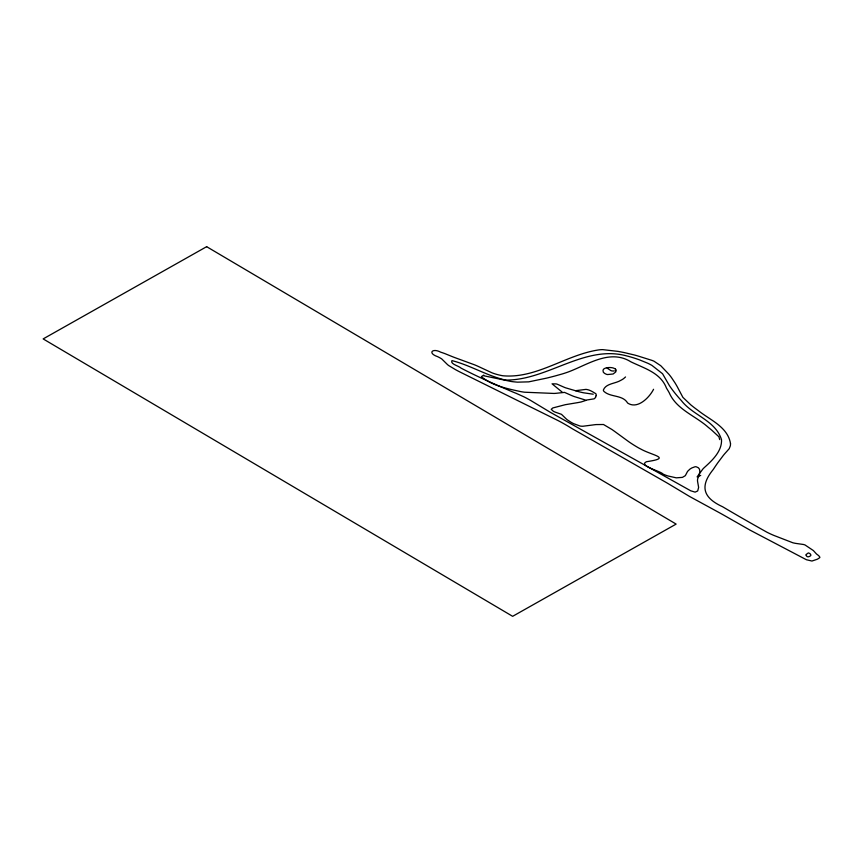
<?xml version="1.0" encoding="UTF-8"?>
<svg xmlns="http://www.w3.org/2000/svg" width="863" height="863" viewBox="0 0 863 863"><rect width="100%" height="100%" fill="white"/><g stroke="black" fill="none" stroke-linecap="round" stroke-linejoin="round"><path stroke-width="1.29" d="M806.107 554.995L806.15 554.661A1.748 1.003 0 0 1 806.387 554.326L806.592 554.165A9.504 5.491 0 0 1 806.829 554.003L807.164 553.776A3.29 1.899 0 0 0 807.39 553.582L808.34 552.913L809.602 553.41A6.915 3.991 0 0 1 810.454 554.186L810.864 554.974A2.341 1.348 0 0 1 810.584 555.696L810.087 556.096A5.998 3.463 0 0 1 809.267 556.538L808.221 556.818A1.176 0.68 0 0 1 807.563 556.743L807.164 556.57A3.97 2.298 0 0 1 806.182 555.006M596.204 395.491L596.074 394.132A3.376 1.953 0 0 0 595.675 393.614L592.557 391.737A33.01 19.062 0 0 0 590.163 390.529L589.019 390.076A8.954 5.167 0 0 0 585.923 389.386L575.556 390.691M653.571 389.278C649.429 397.465 637.584 409.688 627.66 403.064C622.676 394.574 610.605 397.573 603.949 391.403A5.868 3.387 0 0 1 603.366 390.033C605.934 383.345 615.351 383.744 620.788 380.335A19.968 11.532 0 0 0 623.679 378.587L625.535 376.958M719.688 439.601L718.911 436.786L711.846 430.259A169.655 97.951 0 0 0 708.426 427.465C695.535 415.804 676.441 409.569 669.181 392.676A262.881 151.769 0 0 0 666.495 388.156C660.605 372.676 644.273 368.372 630.831 361.791C610.022 348.825 588.102 364.466 568.652 371.824A97.088 56.052 0 0 1 562.072 374.003L554.974 375.998A312.773 180.572 0 0 1 546.581 378.134L528.695 381.856L517.66 382.158A47.897 27.648 0 0 1 510.777 381.414L483.69 375.75M595.535 397.325L594.898 398.221A4.488 2.589 0 0 1 593.992 398.857L586.829 400.011M700.724 475.384L697.121 476.872L702.914 468.965A50.281 29.029 0 0 1 704.532 467.368C712.471 460.238 722.051 451.101 721.522 439.72C715.621 420.4 692.881 415.567 681.36 400.583A313.722 181.122 0 0 1 677.789 396.559L675.686 394.046A231.047 133.387 0 0 1 669.354 385.534L662.547 373.733L651.953 365.416A53.387 30.82 0 0 0 647.735 363.226L639.548 359.882A114.93 66.354 0 0 0 634.596 358.188L633 357.681A90.928 52.503 0 0 0 626.581 355.88C584.273 344.499 547.476 380.551 505.459 380.065C486.991 375.793 470.108 365.189 451.953 360.605C449.796 364.089 459.148 365.977 461.155 368.177C477.584 376.786 494.628 384.154 511.64 391.5A212.417 122.643 0 0 0 516.063 393.291L523.809 396.764A149.375 86.235 0 0 1 527.811 398.857A120.55 69.601 0 0 1 530.572 400.4L550.109 412.18L690.713 490.788L695.114 492.126L697.692 490.961L698.62 487.39L697.541 481.209A22.255 12.848 0 0 1 697.682 478.836C699.073 475.038 702.331 468.415 696.398 466.851A2.125 1.23 0 0 0 695.017 466.775L692.007 467.875A19.374 11.187 0 0 0 689.85 469.192L687.574 471.381L685.33 475.664L682.417 477.379L676.268 477.832L667.789 475.934A41.629 24.035 0 0 1 663.108 474.111C660.885 471.079 637.628 465.718 646.56 461.694C672.417 457.865 652.59 455.686 640.68 448.997A55.351 31.953 0 0 1 637.735 447.422L635.244 445.934A162.686 93.927 0 0 1 628.954 441.856L615.729 432.201A200.162 115.566 0 0 0 611.845 429.44L603.507 424.51L596.063 424.574A69.407 40.065 0 0 0 592.406 425.028L583.021 426.236A8.759 5.059 0 0 1 579.979 426.009L573.604 423.647A53.107 30.658 0 0 1 570.982 422.234L567.412 419.893A25.685 14.833 0 0 1 565.955 418.652L561.489 414.337L556.182 412.46A14.595 8.425 0 0 1 553.399 411.306L551.209 409.332L552.773 407.962L565.265 404.704L577.412 402.676A58.684 33.884 0 0 0 581.274 401.921L586.236 400.292L574.445 396.624A39.234 22.654 0 0 1 569.936 394.769L564.542 392.395L557.509 393.15A30.129 17.389 0 0 1 554.035 393.442L524.639 392.223A43.452 25.081 0 0 1 520.874 391.64C507.185 388.641 492.244 385.772 481.381 376.646L483.744 375.092M615.664 370.734L615.049 370.885M613.96 370.939L613.733 370.971A3.204 1.855 0 0 1 612.482 370.982L612.277 370.961A4.865 2.805 0 0 1 611.058 370.691L607.067 368.08M593.226 394.208L583.55 392.794A51.349 29.644 0 0 1 578.911 391.716L574.521 390.443A104.412 60.281 0 0 0 572.363 389.806L565.675 387.843A22.406 12.934 0 0 1 564.273 387.304L557.52 384.326A14.854 8.576 0 0 0 556.182 383.906L552.061 383.83L562.147 392.093M615.492 369.137L615.826 369.44A1.996 1.154 0 0 1 616.02 369.849L616.042 370.065A15.167 8.759 0 0 1 616.031 370.335L616.009 370.54A13.83 7.983 0 0 1 615.729 371.953L613.118 373.992L607.606 374.542A3.981 2.298 0 0 1 606.311 374.251L604.866 373.539A9.482 5.469 0 0 1 603.269 372.05C601.231 367.573 609.051 367.174 611.889 367.681A6.85 3.959 0 0 1 615.47 369.148M596.214 395.491A16.095 9.299 0 0 1 595.524 397.325M730.519 443.69L730.497 444.283A55.146 31.834 0 0 1 730.325 445.88L729.224 448.663L726.366 451.91A146.02 84.304 0 0 0 723.399 455.33L717.843 462.719A439.58 253.787 0 0 0 713.226 469.515C699.483 486.344 703.129 497.822 722.59 506.743C737.196 515.394 751.953 523.809 766.765 532.126A86.117 49.72 0 0 0 773.992 535.47L792.795 542.751A25.016 14.444 0 0 0 795.675 543.377L803.377 544.477A8.867 5.124 0 0 1 805.071 544.995L813.388 550.572L816.139 553.593A10.367 5.987 0 0 0 816.873 554.283L817.887 555.038A15.663 9.04 0 0 1 818.922 555.901L819.85 557.174A1.51 0.874 0 0 1 819.699 557.638L818.804 558.329A29.849 17.228 0 0 1 817.175 559.278L811.943 561.036L806.387 559.72L750.174 530.206L727.692 517.401A476.408 275.049 0 0 0 719.569 512.827L689.559 496.462L669.472 484.413A210.842 121.726 0 0 0 664.219 481.349L572.158 428.663A233.075 134.563 0 0 0 564.014 423.809L561.382 422.341A136.613 78.867 0 0 0 557.843 420.475L459.634 371.834A115.825 66.872 0 0 1 455.222 369.483L448.684 365.545A21.543 12.438 0 0 1 447.077 364.186L441.77 358.954A39.644 22.891 0 0 0 441.036 358.49A33.344 19.256 0 0 0 437.595 356.656C427.207 353.107 432.546 347.713 440.82 352.223A55.297 31.931 0 0 1 445.125 353.711L451.554 356.322A121.273 70.011 0 0 0 454.866 357.616L474.682 364.876A80.388 46.419 0 0 1 477.962 366.279L492.007 372.827A39.871 23.021 0 0 0 497.336 374.553A41.855 24.164 0 0 0 502.795 375.761C536.257 378.857 565.233 355.286 597.638 350.076A17.864 10.313 0 0 1 602.73 349.634L618.048 351.392A161.424 93.193 0 0 1 624.769 352.708L634.467 355.006A78.943 45.577 0 0 1 639.008 356.322L651.641 360.281A20.647 11.92 0 0 1 653.992 361.209L660.767 365.729L668.803 374.164A127.39 73.549 0 0 1 671.479 377.584L674.974 382.827A224.768 129.763 0 0 1 677.272 386.753L682.892 397.358L690.821 404.887A205.103 118.414 0 0 0 698.264 410.583C710.087 420.033 727.908 426.948 730.519 443.69M206.645 246.678L43.15 338.911L512.644 616.322L676.139 524.089L206.645 246.678"/></g></svg>
